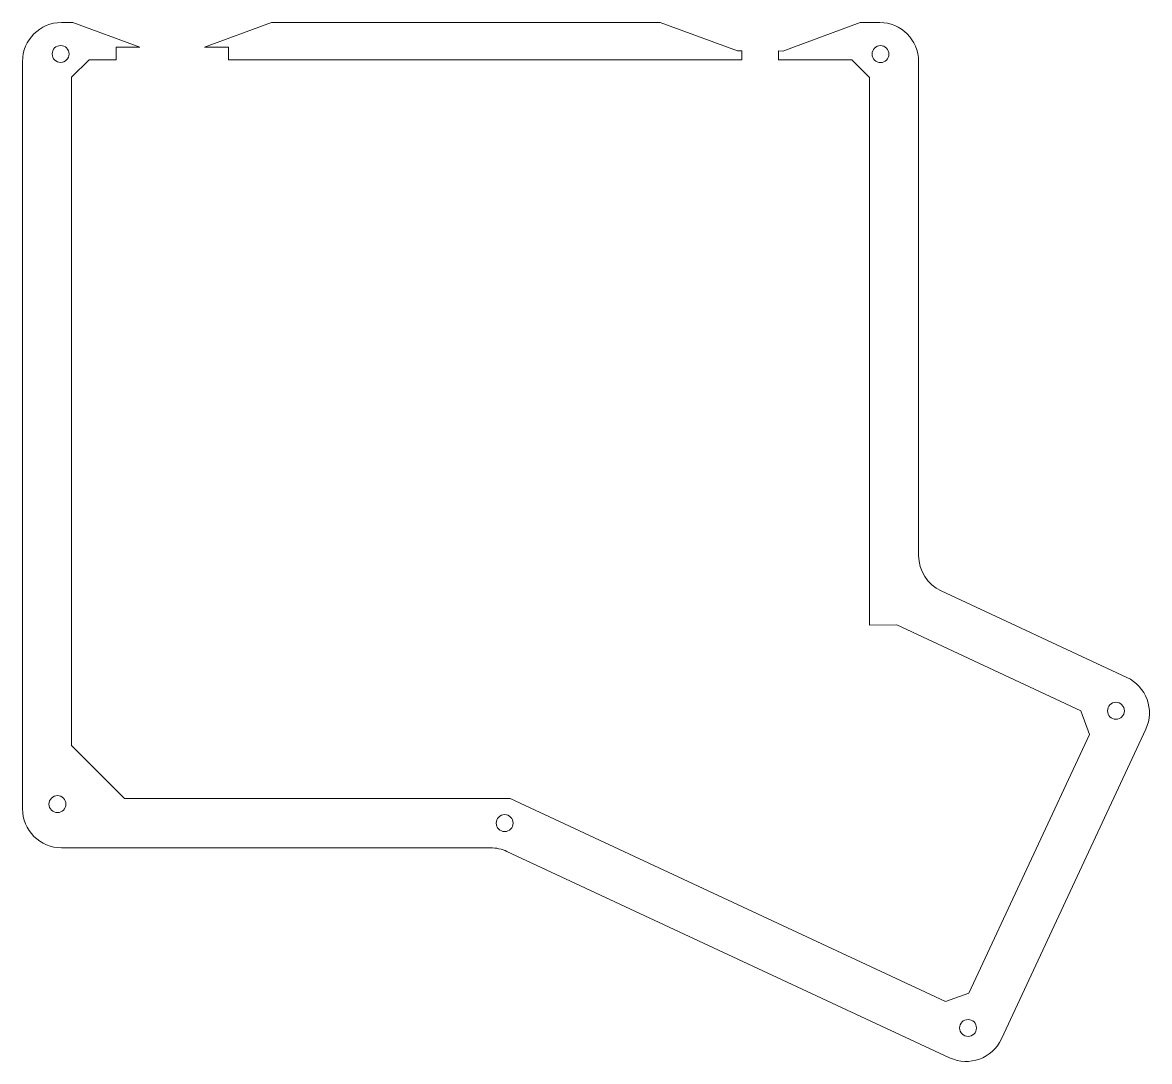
# Model space of a CAD drawing. Header units: millimetres. Extents: x 42 to 245, y 25 to 212.
import ezdxf

# ---------------------------------------------------------------- set-up
doc = ezdxf.new("R2010")
doc.units = ezdxf.units.MM
doc.header["$MEASUREMENT"] = 0
doc.layers.add('Orig switch cut', color=7, linetype='Continuous', lineweight=0, true_color=0xde3535)

msp = doc.modelspace()

# ---------------------------------------------------------------- linework, layer by layer
at = {"layer": 'Orig switch cut', "lineweight": 0}
for p, q in [((49.12, 211.7), (51.18, 211.7)), ((51.18, 211.7), (63.22, 207.26)), ((74.84, 207.26), (86.88, 211.7)), ((86.88, 211.7), (156.76, 211.7)), ((156.76, 211.7), (170.64, 206.59)), ((178.79, 206.58), (192.67, 211.7)), ((192.67, 211.7), (196.21, 211.7)), ((58.94, 207.26), (63.22, 207.26)), ((58.94, 205.01), (58.94, 207.26)), ((74.84, 207.26), (79.12, 207.26)), ((79.12, 205.01), (79.12, 207.26)), ((42.12, 204.7), (42.12, 70.37)), ((79.12, 205.01), (171.44, 205.01)), ((171.44, 206.59), (170.64, 206.59)), ((171.44, 206.59), (171.44, 205.01)), ((177.99, 206.59), (178.79, 206.58)), ((177.99, 206.59), (177.99, 205.01)), ((203.21, 204.7), (203.21, 115.91)), ((207.25, 109.57), (240.66, 93.99)), ((244.05, 84.69), (218.08, 29)), ((49.12, 63.37), (126.25, 63.37)), ((129.21, 62.71), (208.78, 25.62))]:
    msp.add_line(p, q, dxfattribs=at)
msp.add_lwpolyline([(58.94, 205.01), (54.09, 205.01), (50.91, 201.87), (50.93, 81.74), (60.47, 72.2), (129.77, 72.2), (208.02, 35.72), (212.22, 37.21), (233.93, 83.76), (232.39, 87.98), (199.29, 103.47), (194.38, 103.41), (194.36, 201.83), (191.19, 205.01), (177.99, 205.01)], dxfattribs=at)
for centre in [(48.97, 206.05), (196.35, 206.03), (238.68, 88), (48.39, 71.22), (128.79, 67.81), (212.09, 30.98)]:
    msp.add_circle(centre, 1.52, dxfattribs=at)
for centre, start, end in [((49.12, 204.7), 90, 180), ((196.21, 204.7), 0, 90), ((210.21, 115.91), 180, 245.0019), ((237.7, 87.64), 335.0002, 65.0019), ((49.12, 70.37), 180, 270.0001), ((126.25, 56.37), 65.0046, 90.0001), ((211.74, 31.96), 245.0046, 335.0002)]:
    msp.add_arc(centre, 7, start, end, dxfattribs=at)

doc.saveas('drawing.dxf')
